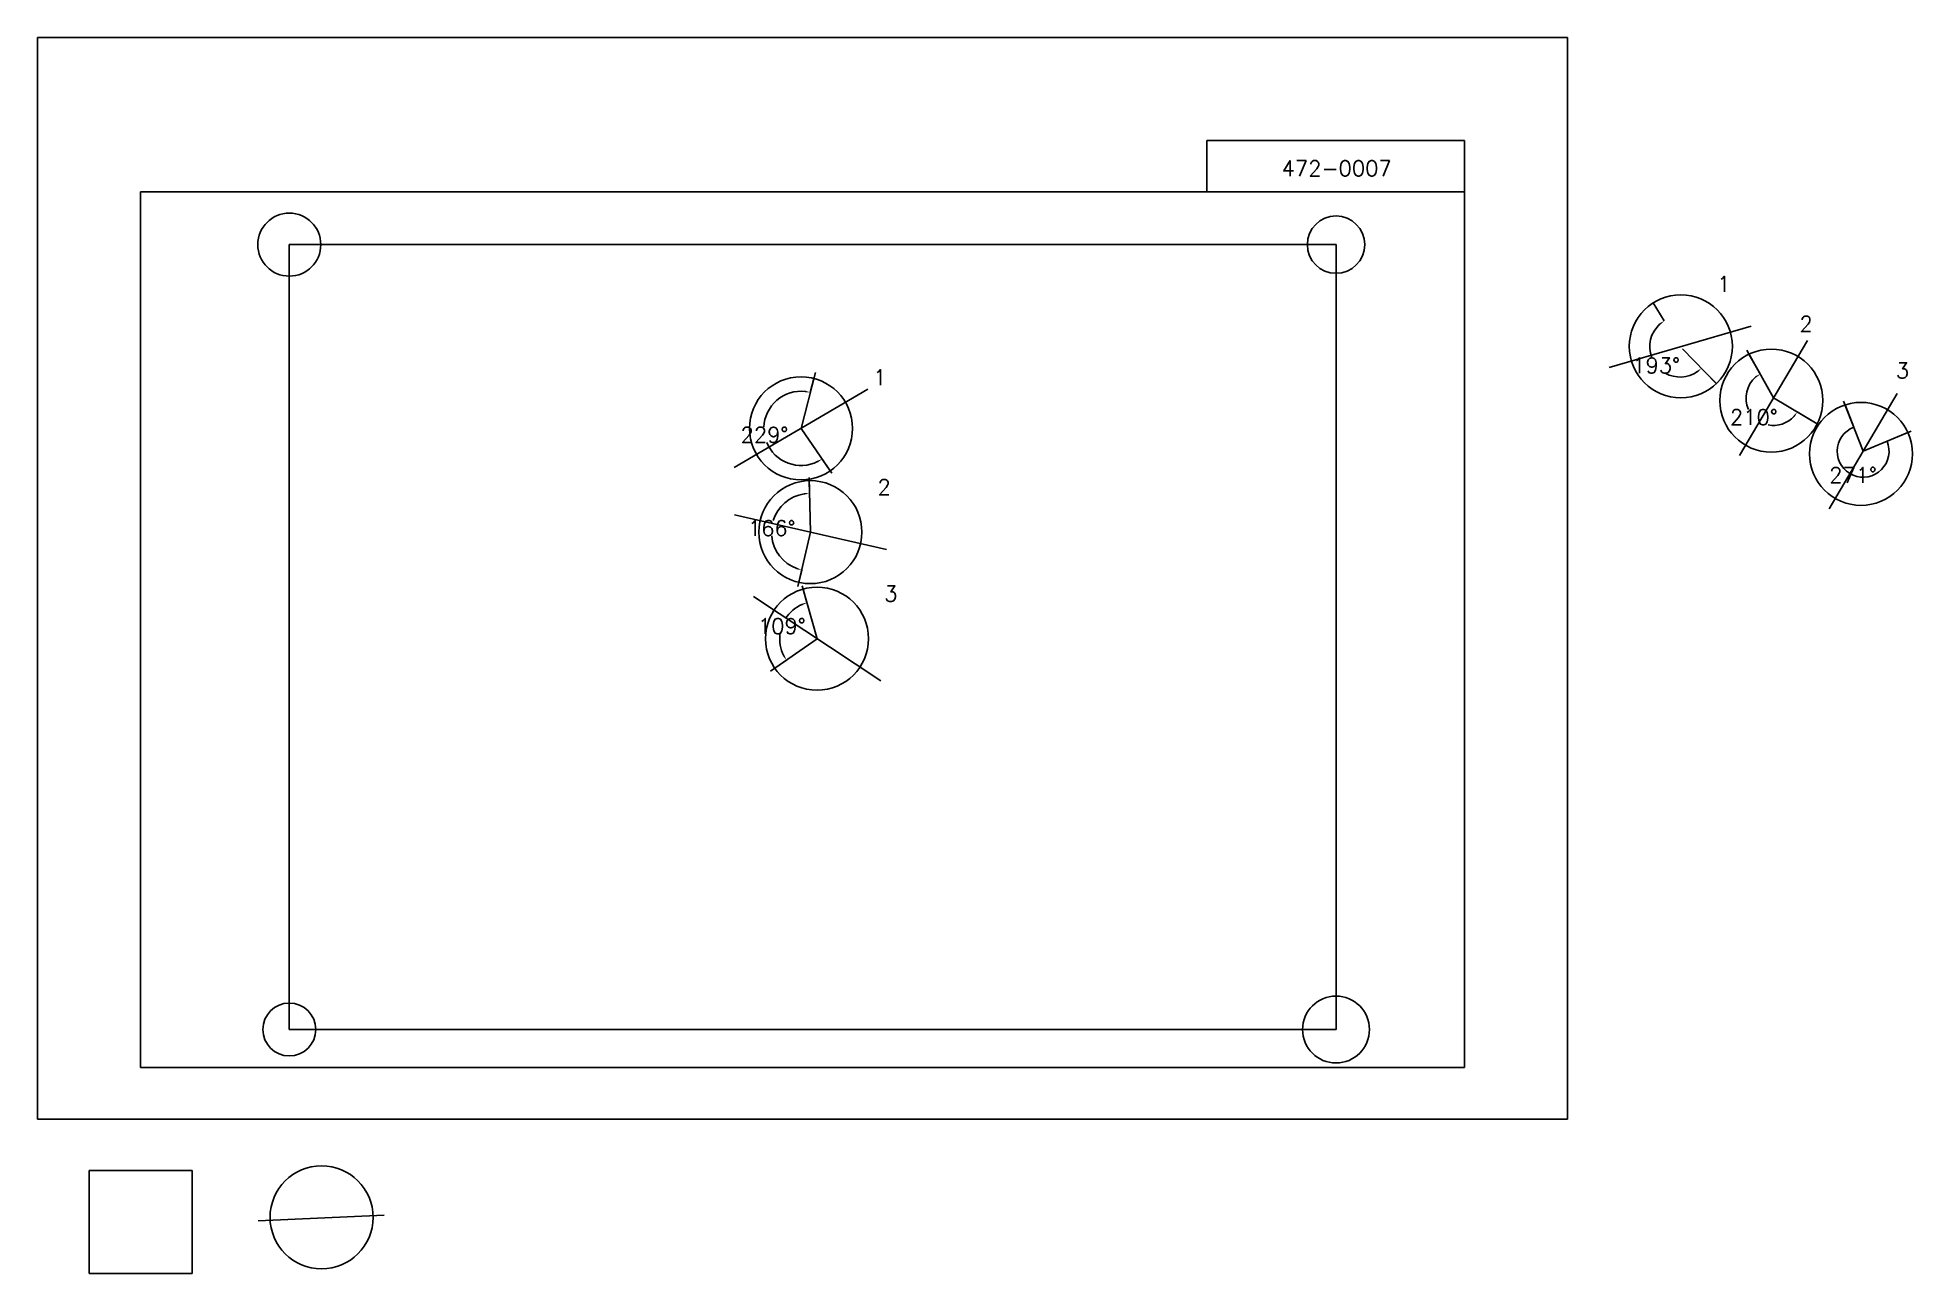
# Model space of a CAD drawing. Extents: x 0 to 1819984, y -150000 to 1050000.
import ezdxf

# ---------------------------------------------------------------- set-up
doc = ezdxf.new("R2010")
doc.units = 0
doc.header["$MEASUREMENT"] = 0
doc.layers.get('0').update_dxf_attribs({"linetype": 'CONTINUOUS'})
doc.layers.get('Defpoints').update_dxf_attribs({"linetype": 'CONTINUOUS'})
for name, color, linetype in [('_0-0_', 7, 'CONTINUOUS'), ('_0-1_V-nasSTD', 7, 'CONTINUOUS'), ('_0-2_番号', 7, 'CONTINUOUS'), ('ADD_LINE', 7, 'CONTINUOUS'), ('文字', 7, 'CONTINUOUS')]:
    doc.layers.add(name, color=color, linetype=linetype)
doc.layers.add('位置合わせ用', color=7, linetype='CONTINUOUS', plot=False)
doc.styles.get("Standard").update_dxf_attribs({"font": 'txt', "height": 15000, "bigfont": 'bigfont.shx'})
doc.dimstyles.get("Standard").update_dxf_attribs({"dimtxt": 0.18, "dimasz": 0.18, "dimexe": 0.18, "dimexo": 0.0625, "dimgap": 0.09, "dimtad": 0, "dimtih": 1, "dimtoh": 1, "dimdec": 4, "dimzin": 0, "dimdsep": 46, "dimtxsty": 'Standard', "dimcen": 0.09, "dimadec": 0, "dimazin": 0, "dimtfac": 1, "dimtdec": 4, "dimtofl": 0, "dimtmove": 0, "dimatfit": 3, "dimfxl": 1, "dimtolj": 1, "dimtzin": 0, "dimarcsym": 0})
picture_1 = doc.add_image_def('image1.jpg', size_in_pixel=(800, 600))

# ---------------------------------------------------------------- blocks, each defined once
blk = doc.blocks.new('-000-CCURVE_ORG002')
at = {"layer": '_0-0_', "color": 5, "linetype": 'Continuous'}
for p, q in [((30, -10), (10, -10)), ((10, -10), (10, -30)), ((30, -30), (30, -10)), ((10, -30), (30, -30))]:
    blk.add_line(p, q, dxfattribs=at)
blk = doc.blocks.new('-008-$$ATRU$$11$$背景色$$色$$0_0_0')
at = {"layer": '_0-2_番号'}
blk.add_blockref('-000-CCURVE_ORG002', (0, 0), dxfattribs=at)
blk = doc.blocks.new('*D27')
at = {"color": 0, "linetype": 'Continuous', "lineweight": -2}
for p, q in [((1568104, 792245), (1578880, 774840)), ((1629640, 714000), (1615070, 728792))]:
    blk.add_line(p, q, dxfattribs=at)
for start, end in [(131.496881, 201.309321), (240.743794, 304.832348)]:
    blk.add_arc((1594392, 749786), 29468, start, end, dxfattribs=at)
at = {"color": 0}
for points in [[(1575365, 771189), (1574370, 772526), (1578880, 774841)], [(1611756, 724957), (1610691, 726240), (1615070, 728792)]]:
    blk.add_solid(points, dxfattribs=at)
at = {"layer": 'Defpoints', "color": 0}
for p in [(1568104, 792245), (1565088, 746690), (1594392, 749786), (1629640, 714000)]:
    blk.add_point(p, dxfattribs=at)
at = {"color": 0, "linetype": 'Continuous', "insert": (1571223, 731578), "char_height": 15000, "attachment_point": 5}
blk.add_mtext('\\A1;193%%d', dxfattribs=at)
blk = doc.blocks.new('*D28')
at = {"color": 0, "linetype": 'Continuous', "lineweight": -2}
for p, q in [((1661270, 742552), (1672046, 723311)), ((1727583, 674939), (1708054, 686470))]:
    blk.add_line(p, q, dxfattribs=at)
for start, end in [(130.005432, 204.698825), (258.553097, 318.68482)]:
    blk.add_arc((1685082, 700035), 26678, start, end, dxfattribs=at)
at = {"color": 0}
for points in [[(1668405, 719784), (1667458, 721156), (1672046, 723311)], [(1705795, 681933), (1704445, 682911), (1708054, 686470)]]:
    blk.add_solid(points, dxfattribs=at)
at = {"layer": 'Defpoints', "color": 0}
for p in [(1661270, 742552), (1658755, 695717), (1685082, 700035), (1727583, 674939)]:
    blk.add_point(p, dxfattribs=at)
at = {"color": 0, "linetype": 'Continuous', "insert": (1666003, 681387), "char_height": 15000, "attachment_point": 5}
blk.add_mtext('\\A1;210%%d', dxfattribs=at)
blk = doc.blocks.new('*D31')
at = {"layer": 'ADD_LINE', "color": 0, "linetype": 'Continuous', "lineweight": -2}
for p, q in [((1754468, 693292), (1762933, 671691)), ((1815520, 666412), (1795295, 657972))]:
    blk.add_line(p, q, dxfattribs=at)
blk.add_arc((1772102, 648293), 25131, 111.399612, 22.651687, dxfattribs=at)
at = {"layer": 'ADD_LINE', "color": 0}
for points in [[(1762933, 671691), (1762933, 671692), (1762933, 671692)], [(1795295, 657972), (1795295, 657972), (1795295, 657972)]]:
    blk.add_solid(points, dxfattribs=at)
at = {"layer": 'Defpoints', "color": 0}
for p in [(1754468, 693293), (1815520, 666412), (1772102, 648293), (1781612, 625030)]:
    blk.add_point(p, dxfattribs=at)
at = {"layer": 'ADD_LINE', "color": 0, "linetype": 'Continuous', "insert": (1762293, 625154), "char_height": 15000, "attachment_point": 5}
blk.add_mtext('\\A1;271%%d', dxfattribs=at)
blk = doc.blocks.new('*D53')
at = {"color": 0, "linetype": 'Continuous', "lineweight": -2}
for p, q in [((753609, 718904), (750128, 705385)), ((769437, 629263), (761536, 640772))]:
    blk.add_line(p, q, dxfattribs=at)
for start, end in [(83.512565, 178.038235), (202.45617, 296.51348)]:
    blk.add_arc((741139, 670484), 36040, start, end, dxfattribs=at)
at = {"color": 0}
for points in [[(745059, 705474), (745362, 707113), (750128, 705385)], [(757650, 637517), (756804, 638953), (761536, 640772)]]:
    blk.add_solid(points, dxfattribs=at)
at = {"layer": 'Defpoints', "color": 0}
for p in [(753609, 718904), (709358, 687481), (741139, 670484), (769437, 629263)]:
    blk.add_point(p, dxfattribs=at)
at = {"color": 0, "linetype": 'Continuous', "insert": (705648, 664218), "char_height": 15000, "attachment_point": 5}
blk.add_mtext('\\A1;229%%d', dxfattribs=at)
blk = doc.blocks.new('*D54')
at = {"color": 0, "linetype": 'Continuous', "lineweight": -2}
for p, q in [((748976, 619734), (749276, 607446)), ((739039, 521010), (741782, 532991))]:
    blk.add_line(p, q, dxfattribs=at)
for start, end in [(99.002159, 162.599827), (185.666811, 249.502206)]:
    blk.add_arc((750197, 569748), 37709, start, end, dxfattribs=at)
at = {"color": 0}
for points in [[(744372, 606163), (744221, 607823), (749276, 607446)], [(736753, 533629), (737232, 535225), (741782, 532990)]]:
    blk.add_solid(points, dxfattribs=at)
at = {"layer": 'Defpoints', "color": 0}
for p in [(748976, 619734), (718703, 590488), (750197, 569748), (739039, 521009)]:
    blk.add_point(p, dxfattribs=at)
at = {"color": 0, "linetype": 'Continuous', "insert": (712678, 573525), "char_height": 15000, "attachment_point": 5}
blk.add_mtext('\\A1;166%%d', dxfattribs=at)
blk = doc.blocks.new('*D55')
at = {"color": 0, "linetype": 'Continuous', "lineweight": -2}
for p, q in [((743072, 514453), (746806, 501232)), ((715699, 437661), (726953, 445539))]:
    blk.add_line(p, q, dxfattribs=at)
for start, end in [(113.675631, 147.139525), (172.591428, 207.085689)]:
    blk.add_arc((756660, 466334), 36263, start, end, dxfattribs=at)
at = {"color": 0}
for points in [[(742380, 498761), (741818, 500330), (746806, 501233)], [(723661, 449394), (725089, 450253), (726953, 445539)]]:
    blk.add_solid(points, dxfattribs=at)
at = {"layer": 'Defpoints', "color": 0}
for p in [(743072, 514453), (728016, 488572), (756660, 466334), (715699, 437661)]:
    blk.add_point(p, dxfattribs=at)
at = {"color": 0, "linetype": 'Continuous', "insert": (722503, 478510), "char_height": 15000, "attachment_point": 5}
blk.add_mtext('\\A1;109%%d', dxfattribs=at)

msp = doc.modelspace()

# ---------------------------------------------------------------- linework, layer by layer
at = {"color": 5, "linetype": 'Continuous'}
for q in [(742170.5, 517646), (711460.5, 434694.5)]:
    msp.add_line((756660.5, 466334.5), q, dxfattribs=at)
at = {"layer": '_0-1_V-nasSTD', "color": 7, "linetype": 'Continuous'}
for p, q in [((1485000, 1050000), (0, 1050000)), ((0, 1050000), (0, 0)), ((1485000, 1050000), (0, 1050000)), ((0, 1050000), (0, 0)), ((1485000, 0), (1485000, 1050000)), ((1485000, 0), (1485000, 1050000)), ((1135000, 950000), (1135000, 900000)), ((1135000, 950000), (1385000, 950000)), ((1385000, 950000), (1385000, 900000)), ((1385000, 900000), (100000, 900000)), ((100000, 900000), (100000, 50000)), ((1385000, 50000), (1385000, 900000)), ((100000, 50000), (1385000, 50000)), ((0, 0), (1485000, 0)), ((0, 0), (1485000, 0))]:
    msp.add_line(p, q, dxfattribs=at)
at = {"layer": 'ADD_LINE', "color": 1, "linetype": 'Continuous'}
for p, q in [((1525489.26411, 729736.80972), (1663294.76411, 769835.80972)), ((1652183.75, 644122.25), (1717980.25, 755947.75)), ((676257, 632441), (806020.5, 708527.5)), ((1739204, 592380), (1805000.5, 704205.5)), ((676406.75, 586445.5), (823987.25, 553051.5)), ((694888, 507148.5), (818433, 425520.5)), ((214262.32302, -98799.56876), (336470.78129, -93322.43898))]:
    msp.add_line(p, q, dxfattribs=at)
at = {"layer": 'ADD_LINE', "color": 5, "linetype": 'Continuous'}
for p, q in [((1596753.25, 747633.75), (1629814.8632, 713821.27417)), ((1685082, 700035), (1659184.32722, 746275.9796)), ((741138.75, 670484.25), (755145.5, 724868.5)), ((1685082, 700035), (1729204.75, 673981.25)), ((1772102.25, 648292.75), (1753088.25, 696812.75)), ((771049.5, 626913), (741138.75, 670484.25)), ((1772102.25, 648292.75), (1818728.75, 667751.25)), ((750197, 569748.5), (748903, 622714.5)), ((738116, 516979.5), (750197, 569748.5))]:
    msp.add_line(p, q, dxfattribs=at)
at = {"layer": 'ADD_LINE', "color": 5, "linetype": 'ByBlock'}
for centre in [(1595122.531, 750173.16957), (1682964.15392, 697503.40947), (741138.75, 670484.25), (1769984.40392, 645761.15947), (750197, 569748.5), (756660.5, 466334.5), (275704.61091, -95468.83904)]:
    msp.add_circle(centre, 50000, dxfattribs=at)
at = {"layer": '位置合わせ用', "color": 5, "linetype": 'Continuous'}
for centre, radius in [((244424.4, 848880.595), 30579.2687), ((1260424.4, 848880.595), 27848.33235), ((244424.4, 86880.595), 25672.78835), ((1260424.4, 86880.595), 32483.49996)]:
    msp.add_circle(centre, radius, dxfattribs=at)

# ---------------------------------------------------------------- block references
at = {"layer": '_0-0_', "xscale": 5000, "yscale": 5000, "zscale": 5000}
msp.add_blockref('-008-$$ATRU$$11$$背景色$$色$$0_0_0', (0, 0), dxfattribs=at)

# ---------------------------------------------------------------- texts
at = {"layer": '文字', "linetype": 'Continuous'}
msp.add_text('472-0007', height=15000, dxfattribs=at).set_placement((1207698.06436, 915464.91089))
at = {"layer": '文字', "color": 5, "linetype": 'Continuous'}
for s, p in [('1', (1630487.25, 803200.25)), ('2', (1710202.25, 764419.75)), ('3', (1803921.25, 719176.25)), ('1', (811151.5, 712572.5)), ('2', (815460.5, 605926.5)), ('3', (821924, 502512.5))]:
    msp.add_text(s, height=15000, dxfattribs=at).set_placement(p)

# ---------------------------------------------------------------- dimensions: what is measured, and where the dimension line sits
at = {"color": 5, "linetype": 'Continuous'}
for base, center, p1, p2, picture, middle in [((1565087.53393, 746690.32692), (1594392.01411, 749786.30972), (1568104.28301, 792244.70716), (1629640.37756, 713999.72255), '*D27', (1571223.47133, 731577.62241)), ((1658755.37189, 695717.29916), (1685082, 700035), (1661270.03834, 742551.88724), (1727582.99975, 674938.86655), '*D28', (1666003.1859, 681387.40657)), ((709358.42444, 687481.09997), (741138.75, 670484.25), (753609.36437, 718904.11965), (769436.6063, 629262.5163), '*D53', (705647.69644, 664217.9019)), ((718703.12215, 590487.59203), (750197, 569748.5), (748975.82604, 619733.58512), (739038.63155, 521009.4929), '*D54', (712677.51439, 573525.0698)), ((728016.18114, 488571.83568), (756660.5, 466334.5), (743072.26858, 514452.68748), (715698.90397, 437661.38278), '*D55', (722502.89642, 478510.46889))]:
    dim = msp.add_angular_dim_3p(base=base, center=center, p1=p1, p2=p2, dimstyle='Standard', override={"dimasz": 5000, "dimtmove": 2}, dxfattribs=at)
    dim.commit()
    dim.dimension.update_dxf_attribs({"geometry": picture, "text_midpoint": middle})
at = {"layer": 'ADD_LINE', "color": 5, "linetype": 'Continuous'}
dim = msp.add_angular_dim_3p(base=(1781611.89489, 625030.08669), center=(1772102.25, 648292.75), p1=(1754467.74397, 693292.55187), p2=(1815520.42476, 666412.32907), dimstyle='Standard', override={"dimtmove": 2}, dxfattribs=at)
dim.commit()
dim.dimension.update_dxf_attribs({"geometry": '*D31', "text_midpoint": (1762292.86514, 625154.49351)})

# ---------------------------------------------------------------- pictures from other files: only their frames are drawn
at = {"color": 5, "linetype": 'Continuous'}
image = msp.add_image(picture_1, insert=(244424.4, 86880.595), size_in_units=(1016000, 762000), dxfattribs=at)
image.dxf.flags = 7

doc.saveas('drawing.dxf')
